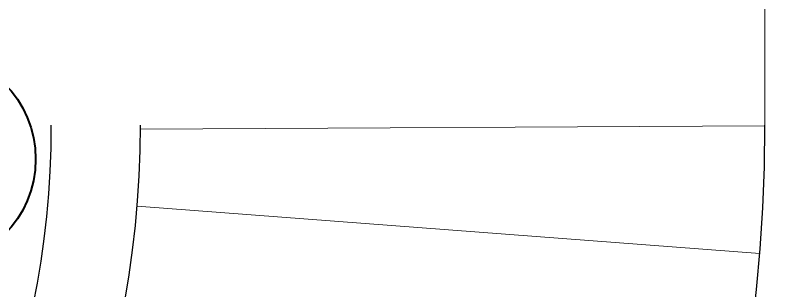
# Model space of a CAD drawing. Header units: inches. Extents: x 13 to 261, y -112 to -47.
# Drawn here: x 31.148 to 35.401, y -92.754 to -91.21 of the extents above; entities that cross this region are included whole.
import ezdxf

# ---------------------------------------------------------------- set-up
doc = ezdxf.new("R2010")
doc.units = ezdxf.units.IN
doc.header["$MEASUREMENT"] = 0
doc.linetypes.add('ACAD_ISO04W100', pattern=[30, 24, -3, 0, -3])
for name, color, linetype, lineweight in [('BANQUETA', 2, 'Continuous', 18), ('COLUMNAS', 20, 'Continuous', 40), ('EJES', 1, 'ACAD_ISO04W100', 13), ('RAMPAS', 50, 'Continuous', 25)]:
    doc.layers.add(name, color=color, linetype=linetype, lineweight=lineweight)

msp = doc.modelspace()

# ---------------------------------------------------------------- linework, layer by layer
at = {"layer": 'BANQUETA'}
msp.add_line((35.3507, -91.8294), (35.3507, -88.0902), dxfattribs=at)
at = {"layer": 'COLUMNAS'}
msp.add_circle((30.6629, -92.0164), 0.6, dxfattribs=at)
at = {"layer": 'EJES'}
for p, q in [((31.8507, -91.848), (35.3507, -91.8294)), ((31.8319, -92.2808), (35.322, -92.5448))]:
    msp.add_line(p, q, dxfattribs=at)
at = {"layer": 'RAMPAS'}
for radius in [5.5, 5, 9, 9.5]:
    msp.add_arc((26.3507, -91.8268), radius, 270, 0, dxfattribs=at)

doc.saveas('drawing.dxf')
